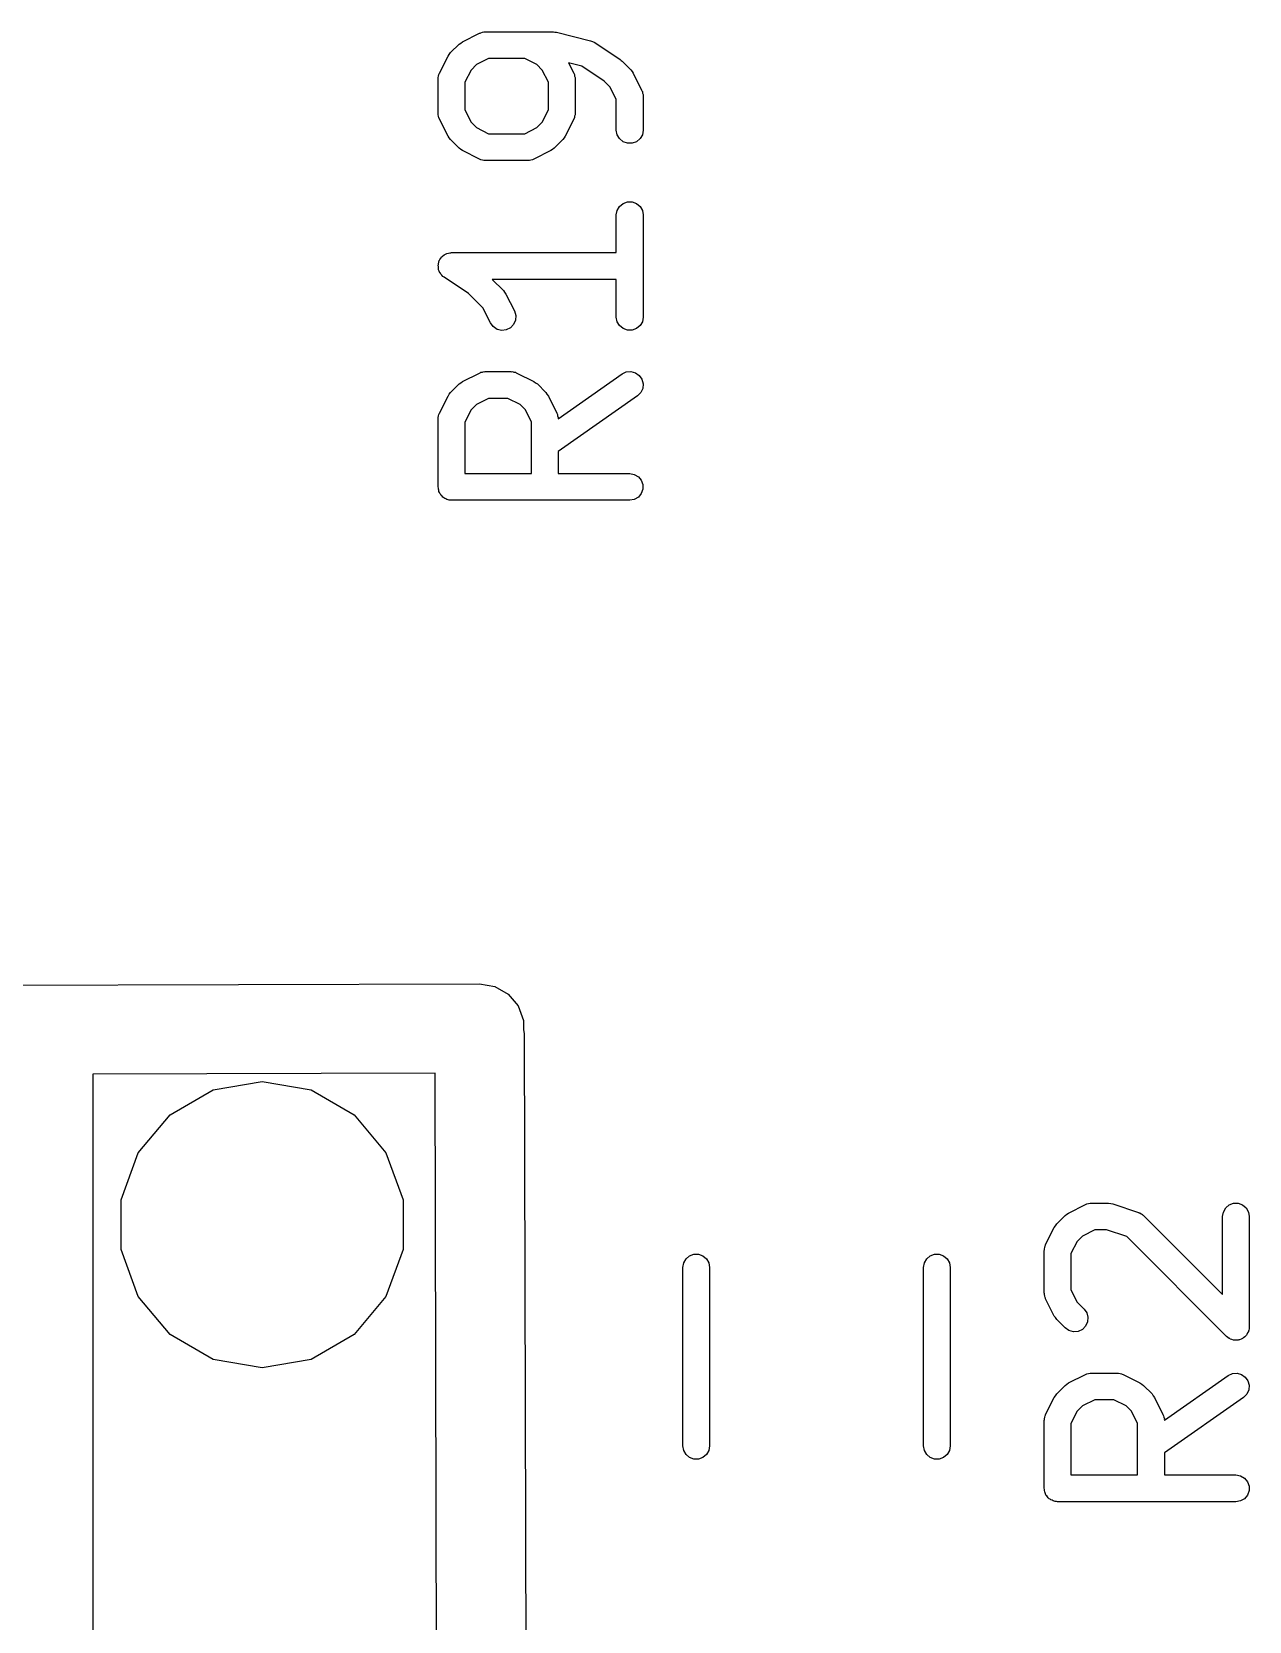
# Model space of a CAD drawing. Extents: x 76 to 227, y -129 to -83.
# Drawn here: x 193.83 to 200.66, y -118.94 to -110.03 of the extents above; entities that cross this region are included whole.
import ezdxf

# ---------------------------------------------------------------- set-up
doc = ezdxf.new("R2010")
doc.units = 0
doc.header["$MEASUREMENT"] = 0
doc.layers.add('BLACK', color=7, linetype='CONTINUOUS')

msp = doc.modelspace()

# ---------------------------------------------------------------- linework, layer by layer
at = {"layer": 'Black'}
for p, q in [((196.347, -110.038), (196.356, -110.036)), ((196.356, -110.036), (196.364, -110.034)), ((196.364, -110.034), (196.369, -110.034)), ((196.369, -110.034), (196.373, -110.033)), ((196.373, -110.033), (196.754, -110.033)), ((196.754, -110.033), (196.763, -110.035)), ((196.763, -110.035), (196.772, -110.035)), ((196.772, -110.035), (196.962, -110.083)), ((196.177, -110.15), (196.225, -110.103)), ((196.225, -110.103), (196.234, -110.096)), ((196.234, -110.096), (196.244, -110.089)), ((196.244, -110.089), (196.339, -110.041)), ((196.339, -110.041), (196.343, -110.04)), ((196.343, -110.04), (196.347, -110.038)), ((196.962, -110.083), (196.974, -110.088)), ((196.974, -110.088), (196.986, -110.093)), ((196.986, -110.093), (197.129, -110.189)), ((196.115, -110.265), (196.163, -110.17)), ((196.163, -110.17), (196.17, -110.16)), ((196.17, -110.16), (196.177, -110.15)), ((196.391, -110.183), (196.322, -110.217)), ((196.593, -110.183), (196.391, -110.183)), ((196.662, -110.217), (196.593, -110.183)), ((196.913, -110.225), (196.839, -110.207)), ((196.839, -110.207), (196.869, -110.265)), ((197.129, -110.189), (197.134, -110.194)), ((197.134, -110.194), (197.14, -110.198)), ((197.14, -110.198), (197.188, -110.246)), ((196.107, -110.299), (196.108, -110.294)), ((196.107, -110.489), (196.107, -110.299)), ((196.108, -110.29), (196.11, -110.282)), ((196.108, -110.294), (196.108, -110.29)), ((196.11, -110.282), (196.112, -110.273)), ((196.112, -110.273), (196.114, -110.269)), ((196.114, -110.269), (196.115, -110.265)), ((196.292, -110.248), (196.257, -110.316)), ((196.322, -110.217), (196.292, -110.248)), ((196.692, -110.248), (196.662, -110.217)), ((196.726, -110.316), (196.692, -110.248)), ((196.869, -110.265), (196.87, -110.269)), ((196.87, -110.269), (196.872, -110.273)), ((196.872, -110.273), (196.873, -110.282)), ((196.873, -110.282), (196.876, -110.29)), ((196.876, -110.29), (196.876, -110.294)), ((196.876, -110.294), (196.876, -110.299)), ((196.876, -110.299), (196.876, -110.489)), ((197.039, -110.309), (196.913, -110.225)), ((197.188, -110.246), (197.195, -110.255)), ((197.195, -110.255), (197.202, -110.265)), ((197.202, -110.265), (197.249, -110.36)), ((196.257, -110.316), (196.257, -110.471)), ((196.726, -110.471), (196.726, -110.316)), ((197.073, -110.343), (197.039, -110.309)), ((197.107, -110.412), (197.073, -110.343)), ((197.249, -110.36), (197.251, -110.364)), ((197.251, -110.364), (197.253, -110.368)), ((197.253, -110.368), (197.254, -110.377)), ((197.254, -110.377), (197.257, -110.385)), ((197.257, -110.385), (197.257, -110.39)), ((197.257, -110.39), (197.257, -110.394)), ((197.257, -110.394), (197.257, -110.584)), ((196.257, -110.471), (196.292, -110.54)), ((196.692, -110.54), (196.726, -110.471)), ((197.107, -110.584), (197.107, -110.412)), ((196.108, -110.493), (196.107, -110.489)), ((196.108, -110.498), (196.108, -110.493)), ((196.11, -110.506), (196.108, -110.498)), ((196.112, -110.515), (196.11, -110.506)), ((196.114, -110.518), (196.112, -110.515)), ((196.115, -110.523), (196.114, -110.518)), ((196.163, -110.618), (196.115, -110.523)), ((196.292, -110.54), (196.322, -110.57)), ((196.322, -110.57), (196.391, -110.605)), ((196.593, -110.605), (196.662, -110.57)), ((196.662, -110.57), (196.692, -110.54)), ((196.869, -110.523), (196.821, -110.618)), ((196.87, -110.518), (196.869, -110.523)), ((196.872, -110.515), (196.87, -110.518)), ((196.873, -110.506), (196.872, -110.515)), ((196.876, -110.498), (196.873, -110.506)), ((196.876, -110.489), (196.876, -110.493)), ((196.876, -110.493), (196.876, -110.498)), ((196.17, -110.627), (196.163, -110.618)), ((196.177, -110.637), (196.17, -110.627)), ((196.225, -110.685), (196.177, -110.637)), ((196.391, -110.605), (196.593, -110.605)), ((196.807, -110.637), (196.759, -110.685)), ((196.814, -110.627), (196.807, -110.637)), ((196.821, -110.618), (196.814, -110.627)), ((197.112, -110.61), (197.107, -110.584)), ((197.125, -110.632), (197.112, -110.61)), ((197.145, -110.649), (197.125, -110.632)), ((197.169, -110.658), (197.145, -110.649)), ((197.195, -110.658), (197.169, -110.658)), ((197.22, -110.649), (197.195, -110.658)), ((197.24, -110.632), (197.22, -110.649)), ((197.253, -110.61), (197.24, -110.632)), ((197.257, -110.584), (197.253, -110.61)), ((196.234, -110.692), (196.225, -110.685)), ((196.244, -110.699), (196.234, -110.692)), ((196.339, -110.747), (196.244, -110.699)), ((196.343, -110.748), (196.339, -110.747)), ((196.347, -110.75), (196.343, -110.748)), ((196.356, -110.752), (196.347, -110.75)), ((196.637, -110.75), (196.628, -110.752)), ((196.64, -110.748), (196.637, -110.75)), ((196.644, -110.747), (196.64, -110.748)), ((196.74, -110.699), (196.644, -110.747)), ((196.749, -110.692), (196.74, -110.699)), ((196.759, -110.685), (196.749, -110.692)), ((196.364, -110.754), (196.356, -110.752)), ((196.369, -110.754), (196.364, -110.754)), ((196.373, -110.755), (196.369, -110.754)), ((196.611, -110.755), (196.373, -110.755)), ((196.615, -110.754), (196.611, -110.755)), ((196.62, -110.754), (196.615, -110.754)), ((196.628, -110.752), (196.62, -110.754)), ((197.112, -111.035), (197.125, -111.012)), ((197.125, -111.012), (197.145, -110.996)), ((197.145, -110.996), (197.169, -110.987)), ((197.169, -110.987), (197.195, -110.987)), ((197.195, -110.987), (197.22, -110.996)), ((197.22, -110.996), (197.24, -111.012)), ((197.24, -111.012), (197.253, -111.035)), ((197.107, -111.06), (197.112, -111.035)), ((197.107, -111.271), (197.107, -111.06)), ((197.253, -111.035), (197.257, -111.06)), ((197.257, -111.06), (197.257, -111.632)), ((196.134, -111.289), (196.142, -111.284)), ((196.142, -111.284), (196.149, -111.279)), ((196.149, -111.279), (196.153, -111.278)), ((196.153, -111.278), (196.157, -111.276)), ((196.157, -111.276), (196.166, -111.274)), ((196.166, -111.274), (196.174, -111.272)), ((196.174, -111.272), (196.178, -111.272)), ((196.178, -111.272), (196.182, -111.271)), ((196.182, -111.271), (197.107, -111.271)), ((196.108, -111.341), (196.109, -111.337)), ((196.109, -111.35), (196.108, -111.341)), ((196.109, -111.333), (196.112, -111.325)), ((196.109, -111.337), (196.109, -111.333)), ((196.109, -111.359), (196.109, -111.35)), ((196.11, -111.363), (196.109, -111.359)), ((196.11, -111.367), (196.11, -111.363)), ((196.114, -111.375), (196.11, -111.367)), ((196.112, -111.325), (196.114, -111.316)), ((196.114, -111.316), (196.116, -111.313)), ((196.116, -111.313), (196.117, -111.309)), ((196.117, -111.309), (196.123, -111.302)), ((196.123, -111.302), (196.128, -111.294)), ((196.128, -111.294), (196.132, -111.292)), ((196.132, -111.292), (196.134, -111.289)), ((196.117, -111.384), (196.114, -111.375)), ((196.12, -111.387), (196.117, -111.384)), ((196.122, -111.391), (196.12, -111.387)), ((196.128, -111.397), (196.122, -111.391)), ((196.134, -111.404), (196.128, -111.397)), ((196.138, -111.406), (196.134, -111.404)), ((196.141, -111.409), (196.138, -111.406)), ((196.277, -111.5), (196.141, -111.409)), ((197.107, -111.421), (196.411, -111.421)), ((196.411, -111.421), (196.474, -111.484)), ((197.107, -111.632), (197.107, -111.421)), ((196.359, -111.581), (196.277, -111.5)), ((196.474, -111.484), (196.48, -111.493)), ((196.48, -111.493), (196.488, -111.503)), ((196.488, -111.503), (196.535, -111.598)), ((196.401, -111.665), (196.359, -111.581)), ((196.535, -111.598), (196.543, -111.623)), ((196.543, -111.623), (196.541, -111.649)), ((197.112, -111.658), (197.107, -111.632)), ((197.257, -111.632), (197.253, -111.658)), ((196.417, -111.686), (196.401, -111.665)), ((196.438, -111.701), (196.417, -111.686)), ((196.464, -111.707), (196.438, -111.701)), ((196.489, -111.704), (196.464, -111.707)), ((196.513, -111.692), (196.489, -111.704)), ((196.531, -111.673), (196.513, -111.692)), ((196.541, -111.649), (196.531, -111.673)), ((197.125, -111.68), (197.112, -111.658)), ((197.145, -111.697), (197.125, -111.68)), ((197.169, -111.706), (197.145, -111.697)), ((197.195, -111.706), (197.169, -111.706)), ((197.22, -111.697), (197.195, -111.706)), ((197.24, -111.68), (197.22, -111.697)), ((197.253, -111.658), (197.24, -111.68)), ((196.234, -112.001), (196.244, -111.993)), ((196.244, -111.993), (196.339, -111.946)), ((196.339, -111.946), (196.343, -111.945)), ((196.343, -111.945), (196.347, -111.942)), ((196.347, -111.942), (196.356, -111.941)), ((196.356, -111.941), (196.364, -111.938)), ((196.364, -111.938), (196.369, -111.939)), ((196.369, -111.939), (196.373, -111.938)), ((196.373, -111.938), (196.516, -111.938)), ((196.516, -111.938), (196.52, -111.939)), ((196.52, -111.939), (196.524, -111.938)), ((196.524, -111.938), (196.533, -111.941)), ((196.533, -111.941), (196.541, -111.942)), ((196.541, -111.942), (196.545, -111.945)), ((196.545, -111.945), (196.549, -111.946)), ((196.549, -111.946), (196.644, -111.993)), ((196.644, -111.993), (196.654, -112.001)), ((196.781, -112.202), (197.139, -111.951)), ((197.139, -111.951), (197.163, -111.94)), ((197.163, -111.94), (197.189, -111.938)), ((197.189, -111.938), (197.214, -111.945)), ((197.214, -111.945), (197.235, -111.96)), ((197.235, -111.96), (197.25, -111.981)), ((197.25, -111.981), (197.257, -112.006)), ((196.115, -112.17), (196.163, -112.075)), ((196.163, -112.075), (196.17, -112.065)), ((196.17, -112.065), (196.177, -112.055)), ((196.177, -112.055), (196.225, -112.007)), ((196.225, -112.007), (196.234, -112.001)), ((196.654, -112.001), (196.664, -112.007)), ((196.664, -112.007), (196.712, -112.055)), ((196.712, -112.055), (196.718, -112.065)), ((196.718, -112.065), (196.726, -112.075)), ((196.726, -112.075), (196.773, -112.17)), ((197.225, -112.074), (196.781, -112.385)), ((197.244, -112.056), (197.225, -112.074)), ((197.255, -112.032), (197.244, -112.056)), ((197.257, -112.006), (197.255, -112.032)), ((196.112, -112.178), (196.114, -112.174)), ((196.114, -112.174), (196.115, -112.17)), ((196.292, -112.153), (196.257, -112.221)), ((196.322, -112.122), (196.292, -112.153)), ((196.391, -112.088), (196.322, -112.122)), ((196.498, -112.088), (196.391, -112.088)), ((196.567, -112.122), (196.498, -112.088)), ((196.597, -112.153), (196.567, -112.122)), ((196.631, -112.221), (196.597, -112.153)), ((196.773, -112.17), (196.775, -112.174)), ((196.775, -112.174), (196.777, -112.178)), ((196.107, -112.203), (196.108, -112.199)), ((196.107, -112.584), (196.107, -112.203)), ((196.108, -112.195), (196.11, -112.186)), ((196.108, -112.199), (196.108, -112.195)), ((196.11, -112.186), (196.112, -112.178)), ((196.257, -112.221), (196.257, -112.509)), ((196.631, -112.509), (196.631, -112.221)), ((196.777, -112.178), (196.778, -112.186)), ((196.778, -112.186), (196.781, -112.195)), ((196.781, -112.195), (196.78, -112.199)), ((196.78, -112.199), (196.781, -112.202)), ((196.781, -112.385), (196.781, -112.509)), ((196.257, -112.509), (196.631, -112.509)), ((196.781, -112.509), (197.182, -112.509)), ((197.182, -112.509), (197.208, -112.514)), ((197.208, -112.514), (197.231, -112.527)), ((197.231, -112.527), (197.247, -112.547)), ((196.109, -112.591), (196.107, -112.584)), ((196.109, -112.597), (196.109, -112.591)), ((196.111, -112.603), (196.109, -112.597)), ((196.112, -112.61), (196.111, -112.603)), ((196.115, -112.616), (196.112, -112.61)), ((196.117, -112.622), (196.115, -112.616)), ((197.247, -112.547), (197.256, -112.571)), ((197.256, -112.597), (197.247, -112.622)), ((197.256, -112.571), (197.256, -112.597)), ((196.122, -112.627), (196.117, -112.622)), ((196.125, -112.632), (196.122, -112.627)), ((196.13, -112.637), (196.125, -112.632)), ((196.134, -112.642), (196.13, -112.637)), ((196.14, -112.645), (196.134, -112.642)), ((196.145, -112.649), (196.14, -112.645)), ((196.151, -112.651), (196.145, -112.649)), ((196.157, -112.655), (196.151, -112.651)), ((196.163, -112.656), (196.157, -112.655)), ((196.169, -112.658), (196.163, -112.656)), ((196.176, -112.658), (196.169, -112.658)), ((196.182, -112.659), (196.176, -112.658)), ((197.182, -112.659), (196.182, -112.659)), ((197.208, -112.655), (197.182, -112.659)), ((197.231, -112.642), (197.208, -112.655)), ((197.247, -112.622), (197.231, -112.642)), ((188.739, -115.39), (196.339, -115.37)), ((196.339, -115.37), (196.425, -115.385)), ((196.425, -115.385), (196.5, -115.428)), ((196.5, -115.428), (196.556, -115.494)), ((196.556, -115.494), (196.586, -115.576)), ((196.586, -115.576), (196.586, -115.628)), ((196.586, -115.628), (196.59, -115.649)), ((196.59, -115.649), (196.61, -123.689)), ((196.091, -115.871), (194.17, -115.876)), ((194.17, -115.876), (194.17, -123.557)), ((194.845, -115.965), (195.12, -115.917)), ((195.12, -115.917), (195.395, -115.965)), ((196.11, -123.56), (196.091, -115.871)), ((194.604, -116.105), (194.845, -115.965)), ((195.395, -115.965), (195.636, -116.105)), ((194.425, -116.318), (194.604, -116.105)), ((195.636, -116.105), (195.815, -116.318)), ((194.329, -116.581), (194.425, -116.318)), ((195.815, -116.318), (195.911, -116.581)), ((194.329, -116.859), (194.329, -116.581)), ((195.911, -116.581), (195.911, -116.859)), ((199.644, -116.655), (199.739, -116.607)), ((199.739, -116.607), (199.743, -116.606)), ((199.743, -116.606), (199.747, -116.604)), ((199.747, -116.604), (199.756, -116.602)), ((199.756, -116.602), (199.764, -116.6)), ((199.764, -116.6), (199.769, -116.6)), ((199.769, -116.6), (199.773, -116.599)), ((199.773, -116.599), (199.868, -116.599)), ((199.868, -116.599), (199.88, -116.601)), ((199.88, -116.601), (199.892, -116.603)), ((199.892, -116.603), (200.035, -116.651)), ((200.512, -116.649), (200.525, -116.626)), ((200.525, -116.626), (200.545, -116.609)), ((200.545, -116.609), (200.569, -116.6)), ((200.569, -116.6), (200.595, -116.6)), ((200.595, -116.6), (200.62, -116.609)), ((200.62, -116.609), (200.64, -116.626)), ((200.64, -116.626), (200.653, -116.649)), ((199.57, -116.726), (199.577, -116.716)), ((199.577, -116.716), (199.625, -116.669)), ((199.625, -116.669), (199.634, -116.662)), ((199.634, -116.662), (199.644, -116.655)), ((200.035, -116.651), (200.038, -116.653)), ((200.038, -116.653), (200.043, -116.654)), ((200.043, -116.654), (200.05, -116.659)), ((200.05, -116.659), (200.058, -116.663)), ((200.058, -116.663), (200.06, -116.666)), ((200.06, -116.666), (200.064, -116.669)), ((200.064, -116.669), (200.507, -117.112)), ((200.507, -116.674), (200.512, -116.649)), ((200.507, -117.112), (200.507, -116.674)), ((200.653, -116.649), (200.657, -116.674)), ((200.657, -116.674), (200.657, -117.293)), ((199.515, -116.831), (199.563, -116.736)), ((199.563, -116.736), (199.57, -116.726)), ((199.722, -116.784), (199.692, -116.814)), ((199.791, -116.749), (199.722, -116.784)), ((199.856, -116.749), (199.791, -116.749)), ((199.97, -116.787), (199.856, -116.749)), ((200.529, -117.346), (199.97, -116.787)), ((194.425, -117.122), (194.329, -116.859)), ((195.911, -116.859), (195.815, -117.122)), ((197.498, -116.912), (197.517, -116.895)), ((197.517, -116.895), (197.542, -116.886)), ((197.542, -116.886), (197.568, -116.886)), ((197.568, -116.886), (197.593, -116.895)), ((197.593, -116.895), (197.612, -116.912)), ((198.848, -116.912), (198.867, -116.895)), ((198.867, -116.895), (198.892, -116.886)), ((198.892, -116.886), (198.918, -116.886)), ((198.918, -116.886), (198.942, -116.895)), ((198.942, -116.895), (198.962, -116.912)), ((199.507, -116.865), (199.508, -116.861)), ((199.507, -117.103), (199.507, -116.865)), ((199.508, -116.856), (199.51, -116.848)), ((199.508, -116.861), (199.508, -116.856)), ((199.51, -116.848), (199.512, -116.839)), ((199.512, -116.839), (199.514, -116.835)), ((199.514, -116.835), (199.515, -116.831)), ((199.692, -116.814), (199.657, -116.882)), ((199.657, -116.882), (199.657, -117.085)), ((197.48, -116.96), (197.485, -116.934)), ((197.48, -117.96), (197.48, -116.96)), ((197.485, -116.934), (197.498, -116.912)), ((197.612, -116.912), (197.625, -116.934)), ((197.625, -116.934), (197.63, -116.96)), ((197.63, -116.96), (197.63, -117.96)), ((198.83, -116.96), (198.835, -116.934)), ((198.83, -117.96), (198.83, -116.96)), ((198.835, -116.934), (198.848, -116.912)), ((198.962, -116.912), (198.975, -116.934)), ((198.975, -116.934), (198.98, -116.96)), ((198.98, -116.96), (198.98, -117.96)), ((194.604, -117.335), (194.425, -117.122)), ((195.815, -117.122), (195.636, -117.335)), ((199.508, -117.107), (199.507, -117.103)), ((199.508, -117.111), (199.508, -117.107)), ((199.51, -117.12), (199.508, -117.111)), ((199.512, -117.129), (199.51, -117.12)), ((199.514, -117.132), (199.512, -117.129)), ((199.515, -117.136), (199.514, -117.132)), ((199.563, -117.232), (199.515, -117.136)), ((199.657, -117.085), (199.692, -117.154)), ((199.692, -117.154), (199.731, -117.193)), ((199.57, -117.241), (199.563, -117.232)), ((199.577, -117.251), (199.57, -117.241)), ((199.625, -117.299), (199.577, -117.251)), ((199.731, -117.193), (199.746, -117.214)), ((199.746, -117.214), (199.752, -117.239)), ((199.752, -117.239), (199.75, -117.265)), ((194.845, -117.475), (194.604, -117.335)), ((195.636, -117.335), (195.395, -117.475)), ((199.646, -117.314), (199.625, -117.299)), ((199.671, -117.32), (199.646, -117.314)), ((199.697, -117.318), (199.671, -117.32)), ((199.721, -117.307), (199.697, -117.318)), ((199.739, -117.289), (199.721, -117.307)), ((199.75, -117.265), (199.739, -117.289)), ((200.64, -117.342), (200.632, -117.348)), ((200.641, -117.339), (200.64, -117.342)), ((200.644, -117.336), (200.641, -117.339)), ((200.648, -117.327), (200.644, -117.336)), ((200.653, -117.319), (200.648, -117.327)), ((200.655, -117.313), (200.653, -117.316)), ((200.653, -117.316), (200.653, -117.319)), ((200.656, -117.303), (200.655, -117.313)), ((200.657, -117.293), (200.656, -117.303)), ((200.537, -117.352), (200.529, -117.346)), ((200.545, -117.358), (200.537, -117.352)), ((200.548, -117.359), (200.545, -117.358)), ((200.551, -117.361), (200.548, -117.359)), ((200.56, -117.364), (200.551, -117.361)), ((200.569, -117.367), (200.56, -117.364)), ((200.573, -117.367), (200.569, -117.367)), ((200.576, -117.368), (200.573, -117.367)), ((200.586, -117.367), (200.576, -117.368)), ((200.595, -117.367), (200.586, -117.367)), ((200.599, -117.366), (200.595, -117.367)), ((200.602, -117.366), (200.599, -117.366)), ((200.611, -117.362), (200.602, -117.366)), ((200.62, -117.358), (200.611, -117.362)), ((200.622, -117.356), (200.62, -117.358)), ((200.625, -117.355), (200.622, -117.356)), ((200.632, -117.348), (200.625, -117.355)), ((195.12, -117.523), (194.845, -117.475)), ((195.395, -117.475), (195.12, -117.523)), ((199.634, -117.614), (199.644, -117.607)), ((199.644, -117.607), (199.739, -117.56)), ((199.739, -117.56), (199.743, -117.558)), ((199.743, -117.558), (199.747, -117.556)), ((199.747, -117.556), (199.756, -117.555)), ((199.756, -117.555), (199.764, -117.552)), ((199.764, -117.552), (199.769, -117.552)), ((199.769, -117.552), (199.773, -117.552)), ((199.773, -117.552), (199.916, -117.552)), ((199.916, -117.552), (199.92, -117.552)), ((199.92, -117.552), (199.924, -117.552)), ((199.924, -117.552), (199.933, -117.555)), ((199.933, -117.555), (199.941, -117.556)), ((199.941, -117.556), (199.945, -117.558)), ((199.945, -117.558), (199.949, -117.56)), ((199.949, -117.56), (200.044, -117.607)), ((200.044, -117.607), (200.054, -117.614)), ((200.181, -117.816), (200.539, -117.565)), ((200.539, -117.565), (200.563, -117.554)), ((200.563, -117.554), (200.589, -117.552)), ((200.589, -117.552), (200.614, -117.559)), ((200.614, -117.559), (200.635, -117.574)), ((200.635, -117.574), (200.65, -117.595)), ((200.65, -117.595), (200.657, -117.62)), ((199.515, -117.784), (199.563, -117.688)), ((199.563, -117.688), (199.57, -117.679)), ((199.57, -117.679), (199.577, -117.669)), ((199.577, -117.669), (199.625, -117.621)), ((199.625, -117.621), (199.634, -117.614)), ((200.054, -117.614), (200.064, -117.621)), ((200.064, -117.621), (200.112, -117.669)), ((200.112, -117.669), (200.118, -117.679)), ((200.118, -117.679), (200.126, -117.688)), ((200.126, -117.688), (200.173, -117.784)), ((200.625, -117.688), (200.181, -117.999)), ((200.644, -117.67), (200.625, -117.688)), ((200.655, -117.646), (200.644, -117.67)), ((200.657, -117.62), (200.655, -117.646)), ((199.512, -117.791), (199.514, -117.788)), ((199.514, -117.788), (199.515, -117.784)), ((199.692, -117.766), (199.657, -117.835)), ((199.722, -117.736), (199.692, -117.766)), ((199.791, -117.702), (199.722, -117.736)), ((199.898, -117.702), (199.791, -117.702)), ((199.967, -117.736), (199.898, -117.702)), ((199.997, -117.766), (199.967, -117.736)), ((200.031, -117.835), (199.997, -117.766)), ((200.173, -117.784), (200.175, -117.788)), ((200.175, -117.788), (200.177, -117.791)), ((199.507, -117.817), (199.508, -117.813)), ((199.507, -118.198), (199.507, -117.817)), ((199.508, -117.809), (199.51, -117.8)), ((199.508, -117.813), (199.508, -117.809)), ((199.51, -117.8), (199.512, -117.791)), ((199.657, -117.835), (199.657, -118.123)), ((200.031, -118.123), (200.031, -117.835)), ((200.177, -117.791), (200.178, -117.8)), ((200.178, -117.8), (200.181, -117.809)), ((200.181, -117.809), (200.18, -117.813)), ((200.18, -117.813), (200.181, -117.816)), ((197.485, -117.986), (197.48, -117.96)), ((197.63, -117.96), (197.625, -117.986)), ((198.835, -117.986), (198.83, -117.96)), ((198.98, -117.96), (198.975, -117.986)), ((197.498, -118.008), (197.485, -117.986)), ((197.517, -118.025), (197.498, -118.008)), ((197.542, -118.034), (197.517, -118.025)), ((197.568, -118.034), (197.542, -118.034)), ((197.593, -118.025), (197.568, -118.034)), ((197.612, -118.008), (197.593, -118.025)), ((197.625, -117.986), (197.612, -118.008)), ((198.848, -118.008), (198.835, -117.986)), ((198.867, -118.025), (198.848, -118.008)), ((198.892, -118.034), (198.867, -118.025)), ((198.918, -118.034), (198.892, -118.034)), ((198.942, -118.025), (198.918, -118.034)), ((198.962, -118.008), (198.942, -118.025)), ((198.975, -117.986), (198.962, -118.008)), ((200.181, -117.999), (200.181, -118.123)), ((199.657, -118.123), (200.031, -118.123)), ((200.181, -118.123), (200.582, -118.123)), ((200.582, -118.123), (200.608, -118.128)), ((200.608, -118.128), (200.631, -118.141)), ((200.631, -118.141), (200.647, -118.161)), ((199.509, -118.205), (199.507, -118.198)), ((199.509, -118.211), (199.509, -118.205)), ((199.511, -118.217), (199.509, -118.211)), ((199.512, -118.224), (199.511, -118.217)), ((199.515, -118.229), (199.512, -118.224)), ((199.517, -118.236), (199.515, -118.229)), ((200.647, -118.161), (200.656, -118.185)), ((200.656, -118.211), (200.647, -118.236)), ((200.656, -118.185), (200.656, -118.211)), ((199.522, -118.241), (199.517, -118.236)), ((199.525, -118.246), (199.522, -118.241)), ((199.53, -118.251), (199.525, -118.246)), ((199.534, -118.256), (199.53, -118.251)), ((199.54, -118.259), (199.534, -118.256)), ((199.545, -118.263), (199.54, -118.259)), ((199.551, -118.265), (199.545, -118.263)), ((199.557, -118.269), (199.551, -118.265)), ((199.563, -118.27), (199.557, -118.269)), ((199.569, -118.272), (199.563, -118.27)), ((199.576, -118.272), (199.569, -118.272)), ((199.582, -118.273), (199.576, -118.272)), ((200.582, -118.273), (199.582, -118.273)), ((200.608, -118.269), (200.582, -118.273)), ((200.631, -118.256), (200.608, -118.269)), ((200.647, -118.236), (200.631, -118.256))]:
    msp.add_line(p, q, dxfattribs=at)

doc.saveas('drawing.dxf')
